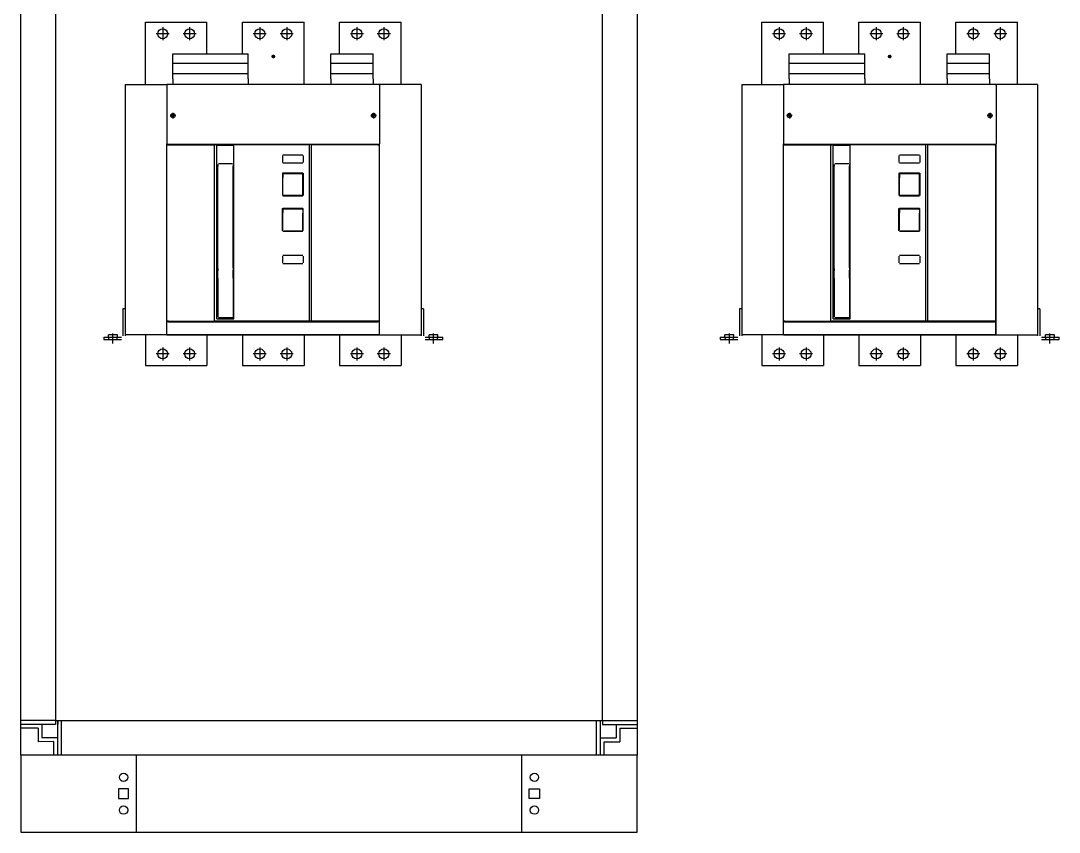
# Model space of a CAD drawing. Header units: metres. Extents: x -364 to 984, y 2601 to 8084.
# Drawn here: x -364 to 984, y 5984 to 7038 of the extents above; entities that cross this region are included whole.
import ezdxf

# ---------------------------------------------------------------- set-up
doc = ezdxf.new("R2010")
doc.units = ezdxf.units.M

# ---------------------------------------------------------------- blocks, each defined once
blk = doc.blocks.new('ABB-TR_E4_3')
for p, q in [((53.999833, 445.5), (133.999833, 445.5)), ((53.999833, 364.499878), (53.999833, 445.5)), ((133.999833, 404.499878), (133.999833, 445.5)), ((179.999833, 445.5), (259.999833, 445.5)), ((179.999833, 404.499878), (179.999833, 445.5)), ((259.999833, 364.499878), (259.999833, 445.5)), ((305.999802, 445.5), (385.999802, 445.5)), ((305.999802, 404.499878), (305.999802, 445.5)), ((385.999802, 364.499878), (385.999802, 445.5)), ((853.999833, 445.5), (933.999833, 445.5)), ((853.999833, 364.499878), (853.999833, 445.5)), ((933.999833, 404.499878), (933.999833, 445.5)), ((979.999833, 445.5), (1059.999833, 445.5)), ((979.999833, 404.499878), (979.999833, 445.5)), ((1059.999833, 364.499878), (1059.999833, 445.5)), ((1105.999802, 445.5), (1185.999802, 445.5)), ((1105.999802, 404.499878), (1105.999802, 445.5)), ((1185.999802, 364.499878), (1185.999802, 445.5)), ((76.499833, 438.950012), (76.499833, 422.049988)), ((111.499833, 438.950012), (111.499833, 422.049988)), ((202.499833, 438.950012), (202.499833, 422.049988)), ((237.499833, 438.950012), (237.499833, 422.049988)), ((328.499802, 438.950012), (328.499802, 422.049988)), ((363.499802, 438.950012), (363.499802, 422.049988)), ((876.499833, 438.950012), (876.499833, 422.049988)), ((911.499833, 438.950012), (911.499833, 422.049988)), ((1002.499833, 438.950012), (1002.499833, 422.049988)), ((1037.499833, 438.950012), (1037.499833, 422.049988)), ((1128.499802, 438.950012), (1128.499802, 422.049988)), ((1163.499802, 438.950012), (1163.499802, 422.049988)), ((84.949845, 430.5), (68.04982, 430.5)), ((119.949814, 430.5), (103.049851, 430.5)), ((210.949814, 430.5), (194.049851, 430.5)), ((245.949814, 430.5), (229.049851, 430.5)), ((336.949875, 430.5), (320.049851, 430.5)), ((371.949875, 430.5), (355.049851, 430.5)), ((884.949845, 430.5), (868.04982, 430.5)), ((919.949814, 430.5), (903.049851, 430.5)), ((1010.949814, 430.5), (994.049851, 430.5)), ((1045.949814, 430.5), (1029.049851, 430.5)), ((1136.949875, 430.5), (1120.049851, 430.5)), ((1171.949875, 430.5), (1155.049851, 430.5)), ((89.518998, 404.353516), (89.518998, 404.5)), ((89.518998, 404.5), (187.518998, 404.5)), ((89.518998, 396.685974), (89.518998, 404.353516)), ((187.518998, 404.5), (187.518998, 404.353516)), ((187.518998, 396.685974), (187.518998, 404.353516)), ((294.518967, 404.5), (349.518967, 404.5)), ((294.518967, 404.5), (294.518967, 404.353516)), ((294.518967, 396.685974), (294.518967, 404.353516)), ((349.518967, 404.353516), (349.518967, 404.5)), ((349.518967, 396.685974), (349.518967, 404.353516)), ((889.518998, 404.353516), (889.518998, 404.5)), ((889.518998, 404.5), (987.518998, 404.5)), ((889.518998, 396.685974), (889.518998, 404.353516)), ((987.518998, 404.5), (987.518998, 404.353516)), ((987.518998, 396.685974), (987.518998, 404.353516)), ((1094.518967, 404.5), (1149.518967, 404.5)), ((1094.518967, 404.5), (1094.518967, 404.353516)), ((1094.518967, 396.685974), (1094.518967, 404.353516)), ((1149.518967, 404.353516), (1149.518967, 404.5)), ((1149.518967, 396.685974), (1149.518967, 404.353516)), ((89.518998, 396.121094), (89.518998, 396.685974)), ((89.518998, 396.045654), (89.518998, 396.121094)), ((89.518998, 392.230347), (89.518998, 396.045654)), ((89.518998, 384.697388), (89.518998, 392.230347)), ((89.518998, 392.230347), (187.518998, 392.230347)), ((187.518998, 396.121094), (187.518998, 396.685974)), ((187.518998, 396.045654), (187.518998, 396.121094)), ((187.518998, 392.230347), (187.518998, 396.045654)), ((187.518998, 384.697388), (187.518998, 392.230347)), ((222.107132, 401), (217.892533, 401)), ((219.999833, 403.1073), (219.999833, 398.8927)), ((294.518967, 396.121094), (294.518967, 396.685974)), ((294.518967, 396.045654), (294.518967, 396.121094)), ((294.518967, 392.230347), (294.518967, 396.045654)), ((294.518967, 392.230347), (349.518967, 392.230347)), ((294.518967, 384.697388), (294.518967, 392.230347)), ((349.518967, 396.121094), (349.518967, 396.685974)), ((349.518967, 396.045654), (349.518967, 396.121094)), ((349.518967, 392.230347), (349.518967, 396.045654)), ((349.518967, 384.697388), (349.518967, 392.230347)), ((889.518998, 396.121094), (889.518998, 396.685974)), ((889.518998, 396.045654), (889.518998, 396.121094)), ((889.518998, 392.230347), (889.518998, 396.045654)), ((889.518998, 384.697388), (889.518998, 392.230347)), ((889.518998, 392.230347), (987.518998, 392.230347)), ((987.518998, 396.121094), (987.518998, 396.685974)), ((987.518998, 396.045654), (987.518998, 396.121094)), ((987.518998, 392.230347), (987.518998, 396.045654)), ((987.518998, 384.697388), (987.518998, 392.230347)), ((1022.107132, 401), (1017.892533, 401)), ((1019.999833, 403.1073), (1019.999833, 398.8927)), ((1094.518967, 396.121094), (1094.518967, 396.685974)), ((1094.518967, 396.045654), (1094.518967, 396.121094)), ((1094.518967, 392.230347), (1094.518967, 396.045654)), ((1094.518967, 392.230347), (1149.518967, 392.230347)), ((1094.518967, 384.697388), (1094.518967, 392.230347)), ((1149.518967, 396.121094), (1149.518967, 396.685974)), ((1149.518967, 396.045654), (1149.518967, 396.121094)), ((1149.518967, 392.230347), (1149.518967, 396.045654)), ((1149.518967, 384.697388), (1149.518967, 392.230347)), ((89.518998, 384.138489), (89.518998, 384.697388)), ((89.518998, 384.057007), (89.518998, 384.138489)), ((89.518998, 378.893555), (89.518998, 384.057007)), ((89.518998, 372.212158), (89.518998, 378.893555)), ((89.518998, 378.893555), (187.518998, 378.893555)), ((187.518998, 384.138489), (187.518998, 384.697388)), ((187.518998, 384.057007), (187.518998, 384.138489)), ((187.518998, 378.893555), (187.518998, 384.057007)), ((187.518998, 372.212158), (187.518998, 378.893555)), ((294.518967, 384.138489), (294.518967, 384.697388)), ((294.518967, 384.057007), (294.518967, 384.138489)), ((294.518967, 378.893555), (294.518967, 384.057007)), ((294.518967, 378.893555), (349.518967, 378.893555)), ((294.518967, 372.212158), (294.518967, 378.893555)), ((349.518967, 384.138489), (349.518967, 384.697388)), ((349.518967, 384.057007), (349.518967, 384.138489)), ((349.518967, 378.893555), (349.518967, 384.057007)), ((349.518967, 372.212158), (349.518967, 378.893555)), ((889.518998, 384.138489), (889.518998, 384.697388)), ((889.518998, 384.057007), (889.518998, 384.138489)), ((889.518998, 378.893555), (889.518998, 384.057007)), ((889.518998, 372.212158), (889.518998, 378.893555)), ((889.518998, 378.893555), (987.518998, 378.893555)), ((987.518998, 384.138489), (987.518998, 384.697388)), ((987.518998, 384.057007), (987.518998, 384.138489)), ((987.518998, 378.893555), (987.518998, 384.057007)), ((987.518998, 372.212158), (987.518998, 378.893555)), ((1094.518967, 384.138489), (1094.518967, 384.697388)), ((1094.518967, 384.057007), (1094.518967, 384.138489)), ((1094.518967, 378.893555), (1094.518967, 384.057007)), ((1094.518967, 378.893555), (1149.518967, 378.893555)), ((1094.518967, 372.212158), (1094.518967, 378.893555)), ((1149.518967, 384.138489), (1149.518967, 384.697388)), ((1149.518967, 384.057007), (1149.518967, 384.138489)), ((1149.518967, 378.893555), (1149.518967, 384.057007)), ((1149.518967, 372.212158), (1149.518967, 378.893555)), ((27.999833, 364.5), (27.999833, 39.5)), ((27.999833, 364.5), (81.999833, 364.5)), ((81.999833, 363.799927), (81.999833, 364.5)), ((82.699967, 364.5), (81.999833, 364.5)), ((82.339432, 364.400024), (82.100083, 364.400024)), ((82.100083, 364.400024), (82.100083, 364.160705)), ((83.925736, 364.5), (82.699997, 364.5)), ((356.074265, 364.5), (83.925736, 364.5)), ((89.518998, 371.858581), (89.518998, 372.212158)), ((89.518998, 371.858581), (89.518998, 364.5)), ((187.518998, 371.858581), (187.518998, 372.212158)), ((187.518998, 371.858581), (187.518998, 364.5)), ((294.518967, 371.858581), (294.518967, 372.212158)), ((294.518967, 371.858581), (294.518967, 364.5)), ((349.518967, 371.858581), (349.518967, 372.212158)), ((349.518967, 371.858581), (349.518967, 364.5)), ((357.299973, 364.5), (356.074265, 364.5)), ((357.999802, 364.5), (357.299973, 364.5)), ((357.900071, 364.400024), (357.660569, 364.400024)), ((357.900071, 364.1604), (357.900071, 364.400024)), ((411.999802, 364.5), (357.999802, 364.5)), ((357.999802, 363.813476), (357.999802, 364.5)), ((411.999802, 364.5), (411.999802, 39.5)), ((827.999833, 364.5), (827.999833, 39.5)), ((827.999833, 364.5), (881.999833, 364.5)), ((881.999833, 363.799927), (881.999833, 364.5)), ((882.699967, 364.5), (881.999833, 364.5)), ((882.339432, 364.400024), (882.100083, 364.400024)), ((882.100083, 364.400024), (882.100083, 364.160705)), ((883.925736, 364.5), (882.699997, 364.5)), ((1156.074265, 364.5), (883.925736, 364.5)), ((889.518998, 371.858581), (889.518998, 372.212158)), ((889.518998, 371.858581), (889.518998, 364.5)), ((987.518998, 371.858581), (987.518998, 372.212158)), ((987.518998, 371.858581), (987.518998, 364.5)), ((1094.518967, 371.858581), (1094.518967, 372.212158)), ((1094.518967, 371.858581), (1094.518967, 364.5)), ((1149.518967, 371.858581), (1149.518967, 372.212158)), ((1149.518967, 371.858581), (1149.518967, 364.5)), ((1157.299973, 364.5), (1156.074265, 364.5)), ((1157.999802, 364.5), (1157.299973, 364.5)), ((1157.900071, 364.400024), (1157.660569, 364.400024)), ((1157.900071, 364.1604), (1157.900071, 364.400024)), ((1211.999802, 364.5), (1157.999802, 364.5)), ((1157.999802, 363.813476), (1157.999802, 364.5)), ((1211.999802, 364.5), (1211.999802, 39.5)), ((81.999985, 363.799988), (81.999985, 287.700012)), ((357.999985, 363.799988), (357.999985, 287.700012)), ((881.999985, 363.799988), (881.999985, 287.700012)), ((1157.999985, 363.799988), (1157.999985, 287.700012)), ((93.374985, 324.25), (86.224991, 324.25)), ((89.40001, 326.464172), (89.40001, 326.970764)), ((89.40001, 322.035828), (89.40001, 326.464111)), ((89.800003, 327.825012), (89.800003, 320.674988)), ((90.199997, 326.464172), (90.199997, 326.970764)), ((90.199997, 326.464172), (90.199997, 322.035889)), ((353.77501, 324.25), (346.624985, 324.25)), ((349.799973, 326.464172), (349.799973, 326.970764)), ((349.799973, 322.035828), (349.799973, 326.464111)), ((350.199997, 327.825012), (350.199997, 320.674988)), ((350.600022, 326.464172), (350.600022, 326.970764)), ((350.600022, 326.464172), (350.600022, 322.035889)), ((893.374985, 324.25), (886.224991, 324.25)), ((889.40001, 326.464172), (889.40001, 326.970764)), ((889.40001, 322.035828), (889.40001, 326.464111)), ((889.800003, 327.825012), (889.800003, 320.674988)), ((890.199997, 326.464172), (890.199997, 326.970764)), ((890.199997, 326.464172), (890.199997, 322.035889)), ((1153.77501, 324.25), (1146.624985, 324.25)), ((1149.799973, 326.464172), (1149.799973, 326.970764)), ((1149.799973, 322.035828), (1149.799973, 326.464111)), ((1150.199997, 327.825012), (1150.199997, 320.674988)), ((1150.600022, 326.464172), (1150.600022, 326.970764)), ((1150.600022, 326.464172), (1150.600022, 322.035889)), ((89.40001, 322.035828), (89.40001, 321.529236)), ((90.199997, 322.035828), (90.199997, 321.529236)), ((349.799973, 322.035828), (349.799973, 321.529236)), ((350.600022, 322.035828), (350.600022, 321.529236)), ((889.40001, 322.035828), (889.40001, 321.529236)), ((890.199997, 322.035828), (890.199997, 321.529236)), ((1149.799973, 322.035828), (1149.799973, 321.529236)), ((1150.600022, 322.035828), (1150.600022, 321.529236)), ((81.999833, 39.5), (81.999833, 287.699951)), ((82.100083, 287.339294), (82.100083, 286.5)), ((82.100083, 286.5), (84.100083, 286.5)), ((82.100083, 57.25), (82.100083, 286.5)), ((82.699997, 287), (83.925736, 287)), ((83.925736, 287), (356.074265, 287)), ((84.100083, 286.5), (144.700089, 286.5)), ((97.600083, 287), (97.600083, 286.5)), ((143.718979, 57.5), (143.718979, 286.5)), ((144.671128, 286.5), (143.718979, 286.5)), ((266.06688, 286.5), (144.671128, 286.5)), ((146.718979, 285.121094), (146.746384, 285.313354)), ((146.718979, 60.5), (146.718979, 285.121094)), ((146.746384, 285.313354), (146.81511, 285.484436)), ((146.81511, 285.484436), (146.929154, 285.661377)), ((146.929154, 285.661377), (147.241929, 286)), ((168.218979, 285.5), (147.218979, 285.5)), ((168.472458, 285.742126), (168.233628, 286)), ((168.583115, 285.585937), (168.472458, 285.742126)), ((168.700364, 285.304748), (168.583115, 285.585937)), ((168.718979, 285.142578), (168.700364, 285.304748)), ((168.718979, 60.5), (168.718979, 285.142578)), ((267.018998, 286.5), (266.06688, 286.5)), ((267.018998, 57.5), (267.018998, 286.5)), ((269.000077, 286.5), (269.000077, 57.25)), ((355.900071, 286.5), (269.000077, 286.5)), ((342.400071, 286.5), (342.400071, 287)), ((355.900071, 286.5), (357.900071, 286.5)), ((356.074265, 287), (357.299973, 287)), ((357.900071, 286.5), (357.900071, 287.339599)), ((357.900071, 57.25), (357.900071, 286.5)), ((357.999802, 39.5), (357.999802, 287.686462)), ((881.999833, 39.5), (881.999833, 287.699951)), ((882.100083, 287.339294), (882.100083, 286.5)), ((882.100083, 286.5), (884.100083, 286.5)), ((882.100083, 57.25), (882.100083, 286.5)), ((882.699997, 287), (883.925736, 287)), ((883.925736, 287), (1156.074265, 287)), ((884.100083, 286.5), (944.700089, 286.5)), ((897.600083, 287), (897.600083, 286.5)), ((944.671128, 286.5), (943.718979, 286.5)), ((943.718979, 57.5), (943.718979, 286.5)), ((1066.06688, 286.5), (944.671128, 286.5)), ((946.718979, 285.121094), (946.746384, 285.313354)), ((946.718979, 60.5), (946.718979, 285.121094)), ((946.746384, 285.313354), (946.81511, 285.484436)), ((946.81511, 285.484436), (946.929154, 285.661377)), ((946.929154, 285.661377), (947.241929, 286)), ((968.218979, 285.5), (947.218979, 285.5)), ((968.472458, 285.742126), (968.233628, 286)), ((968.583115, 285.585937), (968.472458, 285.742126)), ((968.700364, 285.304748), (968.583115, 285.585937)), ((968.718979, 285.142578), (968.700364, 285.304748)), ((968.718979, 60.5), (968.718979, 285.142578)), ((1067.018998, 286.5), (1066.06688, 286.5)), ((1067.018998, 57.5), (1067.018998, 286.5)), ((1069.000077, 286.5), (1069.000077, 57.25)), ((1155.900071, 286.5), (1069.000077, 286.5)), ((1142.400071, 286.5), (1142.400071, 287)), ((1155.900071, 286.5), (1157.900071, 286.5)), ((1156.074265, 287), (1157.299973, 287)), ((1157.900071, 286.5), (1157.900071, 287.339599)), ((1157.900071, 57.25), (1157.900071, 286.5)), ((1157.999802, 39.5), (1157.999802, 287.686462)), ((232.018998, 272.5), (232.018998, 263.5)), ((258.518998, 273), (232.518998, 273)), ((259.018998, 272.5), (259.018998, 263.5)), ((1032.018998, 272.5), (1032.018998, 263.5)), ((1058.518998, 273), (1032.518998, 273)), ((1059.018998, 272.5), (1059.018998, 263.5)), ((147.968979, 260.758911), (147.968979, 258.759521)), ((147.968979, 125.969177), (147.968979, 258.759521)), ((166.968979, 261.759094), (148.968979, 261.758911)), ((167.968979, 260.759094), (167.968979, 258.759766)), ((167.968979, 126.535766), (167.968979, 258.759766)), ((232.518998, 263), (258.518998, 263)), ((947.968979, 260.758911), (947.968979, 258.759521)), ((947.968979, 125.969177), (947.968979, 258.759521)), ((966.968979, 261.759094), (948.968979, 261.758911)), ((967.968979, 260.759094), (967.968979, 258.759766)), ((967.968979, 126.535766), (967.968979, 258.759766)), ((1032.518998, 263), (1058.518998, 263)), ((146.722702, 254.382751), (146.718979, 254.363586)), ((146.751664, 254.419678), (146.722702, 254.382751)), ((146.828812, 254.462158), (146.751664, 254.419678)), ((147.06865, 254.513977), (146.828812, 254.462158)), ((147.218979, 254.363586), (147.06865, 254.513977)), ((168.36937, 254.513977), (168.218979, 254.363586)), ((168.625351, 254.455444), (168.36937, 254.513977)), ((168.688767, 254.417602), (168.625351, 254.455444)), ((168.707962, 254.396606), (168.688767, 254.417602)), ((168.718979, 254.363586), (168.707962, 254.396606)), ((232.018998, 249.5), (232.018998, 220.5)), ((232.518998, 246.651001), (232.518937, 245.222778)), ((232.518998, 250), (258.518998, 250)), ((232.518998, 248.594116), (232.518998, 250)), ((258.518998, 248.855957), (232.518998, 248.594116)), ((232.518998, 248.594116), (232.518998, 248.227722)), ((232.518998, 248.224243), (232.518998, 248.227722)), ((232.518998, 248.227722), (232.518998, 246.652954)), ((232.518998, 246.652954), (232.518998, 246.651001)), ((232.518998, 245.222778), (232.518998, 244.591064)), ((232.518998, 243.703003), (232.518998, 243.637939)), ((232.518998, 220.5), (232.518998, 243.637939)), ((232.519028, 244.591064), (232.519089, 243.70282)), ((232.528916, 248.187195), (232.519089, 248.224243)), ((232.570725, 248.109619), (232.528916, 248.187195)), ((232.705826, 247.930054), (232.570725, 248.109619)), ((233.034348, 247.586792), (232.705826, 247.930054)), ((258.034348, 247.834839), (258.348923, 248.176147)), ((258.348923, 248.176147), (258.47432, 248.356567)), ((258.47432, 248.356567), (258.51146, 248.435852)), ((258.51146, 248.435852), (258.518998, 248.475098)), ((258.518998, 248.855957), (258.518998, 250)), ((258.518998, 248.855957), (258.518998, 248.485474)), ((258.518998, 248.485474), (258.518998, 248.475098)), ((258.518998, 243.979797), (258.518998, 248.475098)), ((258.518998, 243.979797), (258.518998, 243.637939)), ((258.518998, 240.97876), (258.518998, 243.637939)), ((259.018998, 249.5), (259.018998, 220.5)), ((946.722702, 254.382751), (946.718979, 254.363586)), ((946.751664, 254.419678), (946.722702, 254.382751)), ((946.828812, 254.462158), (946.751664, 254.419678)), ((947.06865, 254.513977), (946.828812, 254.462158)), ((947.218979, 254.363586), (947.06865, 254.513977)), ((968.36937, 254.513977), (968.218979, 254.363586)), ((968.625351, 254.455444), (968.36937, 254.513977)), ((968.688767, 254.417602), (968.625351, 254.455444)), ((968.707962, 254.396606), (968.688767, 254.417602)), ((968.718979, 254.363586), (968.707962, 254.396606)), ((1032.018998, 249.5), (1032.018998, 220.5)), ((1032.518998, 246.651001), (1032.518937, 245.222778)), ((1032.518998, 250), (1058.518998, 250)), ((1032.518998, 248.594116), (1032.518998, 250)), ((1058.518998, 248.855957), (1032.518998, 248.594116)), ((1032.518998, 248.594116), (1032.518998, 248.227722)), ((1032.518998, 248.224243), (1032.518998, 248.227722)), ((1032.518998, 248.227722), (1032.518998, 246.652954)), ((1032.518998, 246.652954), (1032.518998, 246.651001)), ((1032.518998, 245.222778), (1032.518998, 244.591064)), ((1032.518998, 243.703003), (1032.518998, 243.637939)), ((1032.518998, 220.5), (1032.518998, 243.637939)), ((1032.519028, 244.591064), (1032.519089, 243.70282)), ((1032.528916, 248.187195), (1032.519089, 248.224243)), ((1032.570725, 248.109619), (1032.528916, 248.187195)), ((1032.705826, 247.930054), (1032.570725, 248.109619)), ((1033.034348, 247.586792), (1032.705826, 247.930054)), ((1058.034348, 247.834839), (1058.348923, 248.176147)), ((1058.348923, 248.176147), (1058.47432, 248.356567)), ((1058.47432, 248.356567), (1058.51146, 248.435852)), ((1058.51146, 248.435852), (1058.518998, 248.475098)), ((1058.518998, 248.855957), (1058.518998, 250)), ((1058.518998, 248.855957), (1058.518998, 248.485474)), ((1058.518998, 248.485474), (1058.518998, 248.475098)), ((1058.518998, 243.979797), (1058.518998, 248.475098)), ((1058.518998, 243.979797), (1058.518998, 243.637939)), ((1058.518998, 240.97876), (1058.518998, 243.637939)), ((1059.018998, 249.5), (1059.018998, 220.5)), ((258.518998, 220.5), (258.518998, 240.97876)), ((1058.518998, 220.5), (1058.518998, 240.97876)), ((232.518998, 220.5), (233.035325, 220.5)), ((232.518998, 220), (258.518998, 220)), ((258.035325, 220.5), (233.035325, 220.5)), ((258.035325, 220.5), (258.518998, 220.5)), ((1032.518998, 220.5), (1033.035325, 220.5)), ((1032.518998, 220), (1058.518998, 220)), ((1058.035325, 220.5), (1033.035325, 220.5)), ((1058.035325, 220.5), (1058.518998, 220.5)), ((232.018998, 174.5), (232.018998, 203.5)), ((232.518998, 204), (258.518998, 204)), ((232.518998, 202.594116), (232.518998, 204)), ((232.518998, 202.594116), (232.518998, 202.19751)), ((232.518998, 202.19812), (232.518998, 197.851501)), ((232.521378, 202.179809), (232.518998, 202.19751)), ((258.518998, 202.855957), (232.519089, 202.594116)), ((232.539475, 202.132202), (232.521378, 202.179809)), ((258.260178, 202.067749), (258.41716, 202.265747)), ((258.41716, 202.265747), (258.518998, 202.474487)), ((258.518998, 202.855957), (258.518998, 204)), ((258.518998, 202.855957), (258.518998, 202.485596)), ((258.518998, 202.485596), (258.518998, 202.474487)), ((258.518998, 202.474487), (258.518998, 197.81488)), ((259.018998, 174.5), (259.018998, 203.5)), ((1032.018998, 174.5), (1032.018998, 203.5)), ((1032.518998, 204), (1058.518998, 204)), ((1032.518998, 202.594116), (1032.518998, 204)), ((1032.518998, 202.594116), (1032.518998, 202.19751)), ((1032.518998, 202.19812), (1032.518998, 197.851501)), ((1032.521378, 202.179809), (1032.518998, 202.19751)), ((1058.518998, 202.855957), (1032.519089, 202.594116)), ((1032.539475, 202.132202), (1032.521378, 202.179809)), ((1058.260178, 202.067749), (1058.41716, 202.265747)), ((1058.41716, 202.265747), (1058.518998, 202.474487)), ((1058.518998, 202.855957), (1058.518998, 204)), ((1058.518998, 202.855957), (1058.518998, 202.485596)), ((1058.518998, 202.485596), (1058.518998, 202.474487)), ((1058.518998, 202.474487), (1058.518998, 197.81488)), ((1059.018998, 174.5), (1059.018998, 203.5)), ((232.518998, 175.5), (232.518998, 197.851501)), ((232.692337, 201.911194), (232.539475, 202.132202)), ((233.035874, 201.550659), (232.692337, 201.911194)), ((258.035874, 201.834167), (258.260178, 202.067749)), ((258.518998, 175.5), (258.518998, 197.81488)), ((1032.518998, 175.5), (1032.518998, 197.851501)), ((1032.692337, 201.911194), (1032.539475, 202.132202)), ((1033.035874, 201.550659), (1032.692337, 201.911194)), ((1058.035874, 201.834167), (1058.260178, 202.067749)), ((1058.518998, 175.5), (1058.518998, 197.81488)), ((258.518998, 174), (232.518998, 174)), ((233.518998, 174.5), (257.518998, 174.5)), ((1058.518998, 174), (1032.518998, 174)), ((1033.518998, 174.5), (1057.518998, 174.5)), ((232.018998, 142), (232.018998, 133)), ((258.518998, 142.5), (232.518998, 142.5)), ((259.018998, 142), (259.018998, 133)), ((1032.018998, 142), (1032.018998, 133)), ((1058.518998, 142.5), (1032.518998, 142.5)), ((1059.018998, 142), (1059.018998, 133)), ((147.968979, 125.969177), (147.968979, 122.899841)), ((147.968979, 113.106842), (147.968979, 122.899841)), ((167.968979, 126.535766), (167.968979, 123.466431)), ((167.968979, 113.106842), (167.968979, 123.466431)), ((232.518998, 132.5), (258.518998, 132.5)), ((947.968979, 125.969177), (947.968979, 122.899841)), ((947.968979, 113.106842), (947.968979, 122.899841)), ((967.968979, 126.535766), (967.968979, 123.466431)), ((967.968979, 113.106842), (967.968979, 123.466431)), ((1032.518998, 132.5), (1058.518998, 132.5)), ((147.968979, 115.930633), (147.218979, 115.930633)), ((147.968979, 113.106842), (147.968979, 108.09137)), ((147.968979, 108.09137), (147.968979, 80.941193)), ((168.218979, 115.930633), (167.968979, 115.930633)), ((167.968979, 113.106842), (167.968979, 108.09137)), ((167.968979, 108.09137), (167.968979, 80.941193)), ((168.718979, 115.5), (168.715622, 115.5)), ((947.968979, 115.930633), (947.218979, 115.930633)), ((947.968979, 113.106842), (947.968979, 108.09137)), ((947.968979, 108.09137), (947.968979, 80.941193)), ((968.218979, 115.930633), (967.968979, 115.930633)), ((967.968979, 113.106842), (967.968979, 108.09137)), ((967.968979, 108.09137), (967.968979, 80.941193)), ((968.718979, 115.5), (968.715622, 115.5)), ((147.968979, 80.941193), (147.968979, 62.75)), ((167.968979, 88.75), (168.718979, 88.75)), ((167.968979, 80.941193), (167.968979, 62.892853)), ((947.968979, 80.941193), (947.968979, 62.75)), ((967.968979, 88.75), (968.718979, 88.75)), ((967.968979, 80.941193), (967.968979, 62.892853)), ((24.999985, 73.5), (24.999985, 68.5)), ((27.999985, 73.5), (24.999985, 73.5)), ((24.999985, 68.5), (24.999985, 38.5)), ((167.968979, 70.75), (168.718979, 70.75)), ((414.999985, 73.5), (411.999985, 73.5)), ((411.999985, 73.5), (411.999985, 68.5)), ((411.999985, 68.5), (411.999985, 38.5)), ((414.999985, 73.5), (414.999985, 68.5)), ((414.999985, 68.5), (414.999985, 38.5)), ((824.999985, 73.5), (824.999985, 68.5)), ((827.999985, 73.5), (824.999985, 73.5)), ((824.999985, 68.5), (824.999985, 38.5)), ((967.968979, 70.75), (968.718979, 70.75)), ((1214.999985, 73.5), (1211.999985, 73.5)), ((1211.999985, 73.5), (1211.999985, 68.5)), ((1211.999985, 68.5), (1211.999985, 38.5)), ((1214.999985, 73.5), (1214.999985, 68.5)), ((1214.999985, 68.5), (1214.999985, 38.5)), ((82.100083, 56.549988), (82.100083, 57.25)), ((84.100083, 57.25), (82.100083, 57.25)), ((82.100083, 39.600006), (82.100083, 56.549988)), ((84.100083, 56.549988), (82.100083, 56.549988)), ((82.800095, 57.25), (82.800095, 56.549988)), ((84.100083, 57.25), (144.700089, 57.25)), ((84.100083, 56.549988), (355.900071, 56.549988)), ((143.718979, 57.5), (144.671128, 57.5)), ((144.671128, 57.5), (266.06688, 57.5)), ((144.700089, 57.25), (144.700089, 57.5)), ((269.000077, 57.25), (144.700089, 57.25)), ((146.718979, 60.5), (168.718979, 60.5)), ((166.968979, 61.75), (148.968979, 61.75)), ((167.227646, 61.784637), (166.968979, 61.75)), ((167.468979, 61.883972), (167.227646, 61.784637)), ((167.700791, 62.086731), (167.468979, 61.883972)), ((167.909287, 62.483459), (167.700791, 62.086731)), ((167.960099, 62.756348), (167.909287, 62.483459)), ((167.968979, 62.892853), (167.960099, 62.756348)), ((266.06688, 57.5), (267.018998, 57.5)), ((355.900071, 57.25), (269.000077, 57.25)), ((357.900071, 57.25), (355.900071, 57.25)), ((357.900071, 56.549988), (355.900071, 56.549988)), ((357.200119, 57.25), (357.200119, 56.549988)), ((357.900071, 56.549988), (357.900071, 57.25)), ((357.900071, 39.600006), (357.900071, 56.549988)), ((882.100083, 56.549988), (882.100083, 57.25)), ((884.100083, 57.25), (882.100083, 57.25)), ((882.100083, 39.600006), (882.100083, 56.549988)), ((884.100083, 56.549988), (882.100083, 56.549988)), ((882.800095, 57.25), (882.800095, 56.549988)), ((884.100083, 57.25), (944.700089, 57.25)), ((884.100083, 56.549988), (1155.900071, 56.549988)), ((943.718979, 57.5), (944.671128, 57.5)), ((944.671128, 57.5), (1066.06688, 57.5)), ((944.700089, 57.25), (944.700089, 57.5)), ((1069.000077, 57.25), (944.700089, 57.25)), ((946.718979, 60.5), (968.718979, 60.5)), ((966.968979, 61.75), (948.968979, 61.75)), ((967.227646, 61.784637), (966.968979, 61.75)), ((967.468979, 61.883972), (967.227646, 61.784637)), ((967.700791, 62.086731), (967.468979, 61.883972)), ((967.909287, 62.483459), (967.700791, 62.086731)), ((967.960099, 62.756348), (967.909287, 62.483459)), ((967.968979, 62.892853), (967.960099, 62.756348)), ((1066.06688, 57.5), (1067.018998, 57.5)), ((1155.900071, 57.25), (1069.000077, 57.25)), ((1157.900071, 57.25), (1155.900071, 57.25)), ((1157.900071, 56.549988), (1155.900071, 56.549988)), ((1157.200119, 57.25), (1157.200119, 56.549988)), ((1157.900071, 56.549988), (1157.900071, 57.25)), ((1157.900071, 39.600006), (1157.900071, 56.549988)), ((12, 28.388489), (12, 41.611511)), ((427.999985, 28.388489), (427.999985, 41.611511)), ((812, 28.388489), (812, 41.611511)), ((1227.999985, 28.388489), (1227.999985, 41.611511)), ((0, 36.5), (5, 36.5)), ((0, 36.5), (0, 33.5)), ((0, 33.5), (5, 33.5)), ((5, 36.5), (22.999985, 36.5)), ((5, 33.5), (22.999985, 33.5)), ((5.764573, 36.5), (5.895691, 36.52478)), ((5.895691, 36.52478), (6.090409, 36.639191)), ((6.090409, 36.639191), (6.232682, 36.870666)), ((6.232682, 36.870666), (6.25, 37)), ((12, 39.5), (6.25, 39.5)), ((6.25, 37), (6.25, 39.5)), ((6.75, 33.5), (6.75, 36.5)), ((17.75, 39.5), (12, 39.5)), ((17.25, 33.5), (17.25, 36.5)), ((17.75, 37), (17.75, 39.5)), ((17.75, 37), (17.75, 39.5)), ((17.75, 37), (17.767319, 36.870666)), ((17.75, 37), (17.767319, 36.870666)), ((17.767319, 36.870666), (17.909577, 36.639191)), ((17.767319, 36.870666), (17.909577, 36.639191)), ((17.909577, 36.639191), (18.104309, 36.52478)), ((17.909577, 36.639191), (18.104309, 36.52478)), ((18.104309, 36.52478), (18.235428, 36.5)), ((18.104309, 36.52478), (18.235428, 36.5)), ((81.999833, 39.5), (27.999833, 39.5)), ((27.999985, 39.5), (27.999985, 38.5)), ((53.999833, 39.499847), (53.999833, 0)), ((81.999833, 39.5), (357.999802, 39.5)), ((84.100083, 39.600006), (82.100083, 39.600006)), ((355.900071, 39.600006), (84.100083, 39.600006)), ((133.999833, 39.499847), (133.999833, 0)), ((179.999833, 39.499847), (179.999833, 0)), ((259.999833, 39.499847), (259.999833, 0)), ((305.999802, 39.499847), (305.999802, 0)), ((357.900071, 39.600006), (355.900071, 39.600006)), ((357.999802, 39.5), (411.999802, 39.5)), ((385.999802, 39.499847), (385.999802, 0)), ((416.999985, 36.5), (434.999985, 36.5)), ((416.999985, 33.5), (434.999985, 33.5)), ((421.895676, 36.52478), (421.764573, 36.5)), ((422.090378, 36.639191), (421.895676, 36.52478)), ((422.232712, 36.870666), (422.090378, 36.639191)), ((422.249985, 37), (422.232712, 36.870666)), ((427.999985, 39.5), (422.249985, 39.5)), ((422.249985, 37), (422.249985, 39.5)), ((422.749985, 33.5), (422.749985, 36.5)), ((433.749985, 39.5), (427.999985, 39.5)), ((433.249985, 33.5), (433.249985, 36.5)), ((433.749985, 37), (433.749985, 39.5)), ((433.749985, 37), (433.749985, 39.5)), ((433.767319, 36.870666), (433.749985, 37)), ((433.767319, 36.870666), (433.749985, 37)), ((433.909592, 36.639191), (433.767319, 36.870666)), ((433.909592, 36.639191), (433.767319, 36.870666)), ((434.104294, 36.52478), (433.909592, 36.639191)), ((434.104294, 36.52478), (433.909592, 36.639191)), ((434.235398, 36.5), (434.104294, 36.52478)), ((434.235398, 36.5), (434.104294, 36.52478)), ((434.999985, 36.5), (439.999985, 36.5)), ((434.999985, 33.5), (439.999985, 33.5)), ((439.999985, 33.5), (439.999985, 36.5)), ((800, 36.5), (805, 36.5)), ((800, 36.5), (800, 33.5)), ((800, 33.5), (805, 33.5)), ((805, 36.5), (822.999985, 36.5)), ((805, 33.5), (822.999985, 33.5)), ((805.764573, 36.5), (805.895691, 36.52478)), ((805.895691, 36.52478), (806.090409, 36.639191)), ((806.090409, 36.639191), (806.232682, 36.870666)), ((806.232682, 36.870666), (806.25, 37)), ((812, 39.5), (806.25, 39.5)), ((806.25, 37), (806.25, 39.5)), ((806.75, 33.5), (806.75, 36.5)), ((817.75, 39.5), (812, 39.5)), ((817.25, 33.5), (817.25, 36.5)), ((817.75, 37), (817.75, 39.5)), ((817.75, 37), (817.75, 39.5)), ((817.75, 37), (817.767319, 36.870666)), ((817.75, 37), (817.767319, 36.870666)), ((817.767319, 36.870666), (817.909577, 36.639191)), ((817.767319, 36.870666), (817.909577, 36.639191)), ((817.909577, 36.639191), (818.104309, 36.52478)), ((817.909577, 36.639191), (818.104309, 36.52478)), ((818.104309, 36.52478), (818.235428, 36.5)), ((818.104309, 36.52478), (818.235428, 36.5)), ((881.999833, 39.5), (827.999833, 39.5)), ((827.999985, 39.5), (827.999985, 38.5)), ((853.999833, 39.499847), (853.999833, 0)), ((881.999833, 39.5), (1157.999802, 39.5)), ((884.100083, 39.600006), (882.100083, 39.600006)), ((1155.900071, 39.600006), (884.100083, 39.600006)), ((933.999833, 39.499847), (933.999833, 0)), ((979.999833, 39.499847), (979.999833, 0)), ((1059.999833, 39.499847), (1059.999833, 0)), ((1105.999802, 39.499847), (1105.999802, 0)), ((1157.900071, 39.600006), (1155.900071, 39.600006)), ((1157.999802, 39.5), (1211.999802, 39.5)), ((1185.999802, 39.499847), (1185.999802, 0)), ((1216.999985, 36.5), (1234.999985, 36.5)), ((1216.999985, 33.5), (1234.999985, 33.5)), ((1221.895676, 36.52478), (1221.764573, 36.5)), ((1222.090378, 36.639191), (1221.895676, 36.52478)), ((1222.232712, 36.870666), (1222.090378, 36.639191)), ((1222.249985, 37), (1222.232712, 36.870666)), ((1227.999985, 39.5), (1222.249985, 39.5)), ((1222.249985, 37), (1222.249985, 39.5)), ((1222.749985, 33.5), (1222.749985, 36.5)), ((1233.749985, 39.5), (1227.999985, 39.5)), ((1233.249985, 33.5), (1233.249985, 36.5)), ((1233.749985, 37), (1233.749985, 39.5)), ((1233.749985, 37), (1233.749985, 39.5)), ((1233.767319, 36.870666), (1233.749985, 37)), ((1233.767319, 36.870666), (1233.749985, 37)), ((1233.909592, 36.639191), (1233.767319, 36.870666)), ((1233.909592, 36.639191), (1233.767319, 36.870666)), ((1234.104294, 36.52478), (1233.909592, 36.639191)), ((1234.104294, 36.52478), (1233.909592, 36.639191)), ((1234.235398, 36.5), (1234.104294, 36.52478)), ((1234.235398, 36.5), (1234.104294, 36.52478)), ((1234.999985, 36.5), (1239.999985, 36.5)), ((1234.999985, 33.5), (1239.999985, 33.5)), ((1239.999985, 33.5), (1239.999985, 36.5)), ((84.949845, 15), (68.04982, 15)), ((76.499833, 23.450012), (76.499833, 6.549988)), ((119.949814, 15), (103.049851, 15)), ((111.499833, 23.450012), (111.499833, 6.549988)), ((210.949814, 15), (194.049851, 15)), ((202.499833, 23.450012), (202.499833, 6.549988)), ((245.949814, 15), (229.049851, 15)), ((237.499833, 23.450012), (237.499833, 6.549988)), ((336.949875, 15), (320.049851, 15)), ((328.499802, 23.450012), (328.499802, 6.549988)), ((371.949875, 15), (355.049851, 15)), ((363.499802, 23.450012), (363.499802, 6.549988)), ((884.949845, 15), (868.04982, 15)), ((876.499833, 23.450012), (876.499833, 6.549988)), ((919.949814, 15), (903.049851, 15)), ((911.499833, 23.450012), (911.499833, 6.549988)), ((1010.949814, 15), (994.049851, 15)), ((1002.499833, 23.450012), (1002.499833, 6.549988)), ((1045.949814, 15), (1029.049851, 15)), ((1037.499833, 23.450012), (1037.499833, 6.549988)), ((1136.949875, 15), (1120.049851, 15)), ((1128.499802, 23.450012), (1128.499802, 6.549988)), ((1171.949875, 15), (1155.049851, 15)), ((1163.499802, 23.450012), (1163.499802, 6.549988)), ((53.999833, 0), (133.999833, 0)), ((179.999833, 0), (259.999833, 0)), ((305.999802, 0), (385.999802, 0)), ((853.999833, 0), (933.999833, 0)), ((979.999833, 0), (1059.999833, 0)), ((1105.999802, 0), (1185.999802, 0))]:
    blk.add_line(p, q)
for centre, radius in [((76.499833, 430.5), 6.5), ((111.499833, 430.5), 6.5), ((202.499833, 430.5), 6.5), ((237.499833, 430.5), 6.5), ((328.499802, 430.5), 6.5), ((363.499802, 430.5), 6.5), ((876.499833, 430.5), 6.5), ((911.499833, 430.5), 6.5), ((1002.499833, 430.5), 6.5), ((1037.499833, 430.5), 6.5), ((1128.499802, 430.5), 6.5), ((1163.499802, 430.5), 6.5), ((219.999833, 401), 1.621), ((1019.999833, 401), 1.621), ((89.800003, 324.25), 2.75), ((350.199997, 324.25), 2.75), ((889.800003, 324.25), 2.75), ((1150.199997, 324.25), 2.75), ((76.499833, 15), 6.5), ((111.499833, 15), 6.5), ((202.499833, 15), 6.5), ((237.499833, 15), 6.5), ((328.499802, 15), 6.5), ((363.499802, 15), 6.5), ((876.499833, 15), 6.5), ((911.499833, 15), 6.5), ((1002.499833, 15), 6.5), ((1037.499833, 15), 6.5), ((1128.499802, 15), 6.5), ((1163.499802, 15), 6.5)]:
    blk.add_circle(centre, radius)
blk = doc.blocks.new('ABB-IS2_80_60')
for p, q in [((73.7, 2100), (73.7, 2082.5)), ((77.6, 2100), (77.6, 2055)), ((78.7, 2100), (78.7, 2055)), ((716.3, 2100), (716.3, 2055)), ((721.3, 2100), (721.3, 2055)), ((726.3, 2100), (726.3, 2082.5)), ((73.7, 2082.5), (22.5, 2082.5)), ((22.5, 2065), (22.5, 2082.5)), ((78.7, 2077.5), (27.5, 2077.5)), ((27.5, 2060), (27.5, 2077.5)), ((721.3, 2077.5), (772.5, 2077.5)), ((726.3, 2082.5), (777.5, 2082.5)), ((772.5, 2060), (772.5, 2077.5)), ((777.5, 2065), (777.5, 2082.5)), ((22.5, 2065), (0, 2065)), ((777.5, 2065), (800, 2065)), ((45, 2060), (0, 2060)), ((45, 2055), (45, 2060)), ((755, 2055), (45, 2055)), ((45, 2055), (45, 145)), ((755, 2055), (755, 2060)), ((755, 2060), (800, 2060)), ((755, 2055), (800, 2055)), ((755, 2055), (800, 2055)), ((755, 145), (755, 2055)), ((45, 145), (0, 145)), ((45, 140), (0, 140)), ((22.5, 135), (0, 135)), ((22.5, 135), (22.5, 117.5)), ((27.5, 140), (27.5, 122.5)), ((45, 145), (755, 145)), ((45, 145), (45, 140)), ((48, 145.1), (48, 140.1)), ((48, 100.1), (48, 145.1)), ((53, 100.1), (53, 145.1)), ((747.3, 100), (747.3, 145)), ((752.3, 100), (752.3, 145)), ((755, 145), (755, 140)), ((755, 145), (800, 145)), ((755, 145), (800, 145)), ((755, 140), (800, 140)), ((772.5, 140), (772.5, 122.5)), ((777.5, 135), (777.5, 117.5)), ((777.5, 135), (800, 135)), ((48, 122.6), (27.5, 122.5)), ((752.3, 122.5), (772.5, 122.5)), ((43, 117.6), (22.5, 117.5)), ((43, 100.1), (43, 117.6)), ((757.3, 117.5), (777.5, 117.5)), ((757.3, 100), (757.3, 117.5)), ((150, 100), (150, 0)), ((650, 100), (650, 0))]:
    blk.add_line(p, q)
for points in [[(0, 2100), (800, 2100), (800, 100), (0, 100)], [(0, 0), (800, 0), (800, 100), (0, 100)], [(126.9, 43.8), (140, 43.8), (140, 56.2), (126.9, 56.2)], [(673.1, 43.8), (660, 43.8), (660, 56.2), (673.1, 56.2)]]:
    blk.add_lwpolyline(points, close=True)
for centre in [(133.4, 71.3), (666.6, 71.3), (133.4, 28.7), (666.6, 28.7)]:
    blk.add_circle(centre, 5.41)

msp = doc.modelspace()

# ---------------------------------------------------------------- block references
for name, p in [('ABB-IS2_80_60', (-363.7, 5984.3)), ('ABB-TR_E4_3', (-256, 6590.2))]:
    msp.add_blockref(name, p)

doc.saveas('drawing.dxf')
